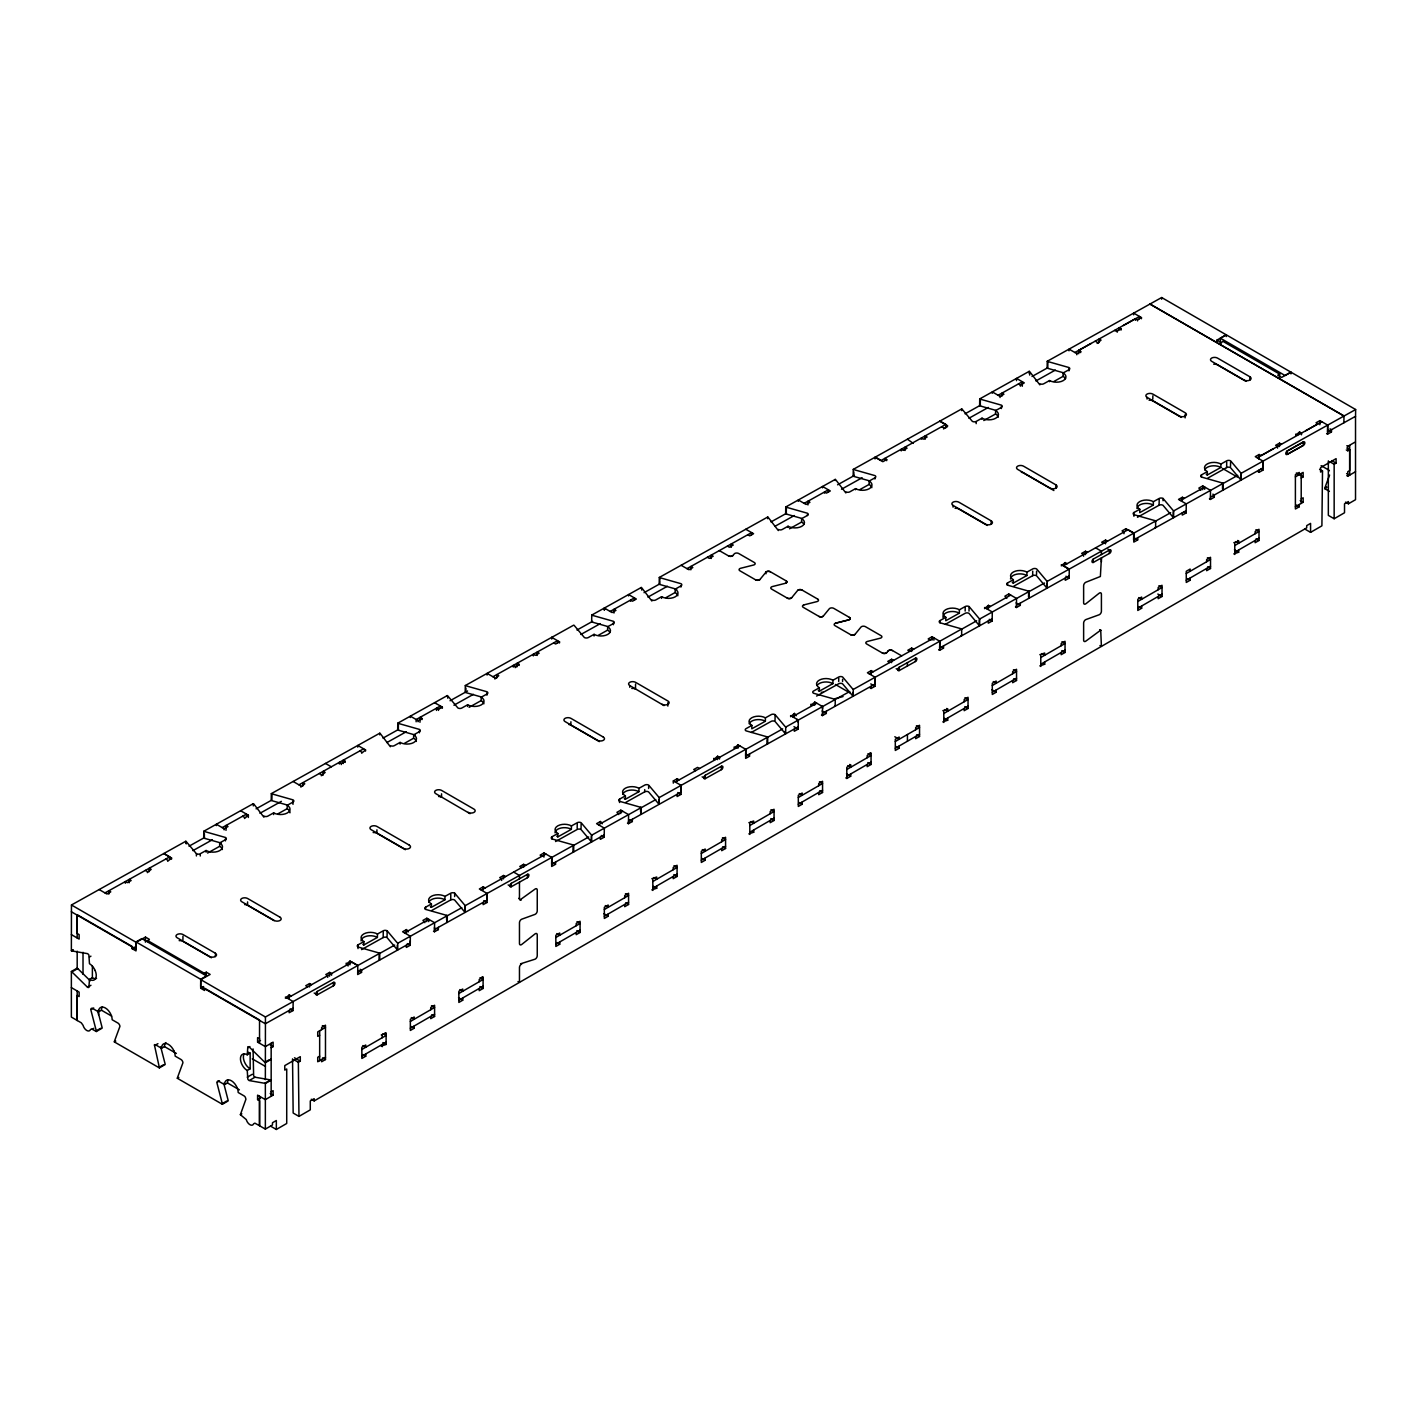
<?xml version="1.0" encoding="UTF-8"?>
<svg xmlns="http://www.w3.org/2000/svg" width="1427" height="1427" viewBox="0 0 1427 1427"><rect width="100%" height="100%" fill="white"/><g stroke="black" fill="none" stroke-linecap="round" stroke-linejoin="round"><path stroke-width="1.5" d="M259.536 1096.275L259.536 1125.742L265.351 1129.096L272.468 1124.993L272.468 1122.746L276.339 1120.516L276.339 1129.471L270.524 1126.117M519.464 878.8L519.464 875.447L513.649 872.075M913.244 443.387L907.429 439.195M1101.412 561.917L1101.412 557.903L1100.378 576.49L1085.876 582.234A2.747 1.588 -60 0 0 1083.628 585.748L1083.628 602.854A2.747 1.588 -60 0 0 1085.876 603.764L1099.147 593.24A2.747 1.588 -60 0 1 1101.412 594.149L1101.412 611.255A2.747 1.588 -60 0 1 1099.147 614.769L1085.876 619.568A2.747 1.588 -60 0 0 1083.628 623.082L1083.628 640.188A2.747 1.588 -60 0 0 1085.876 641.098L1100.716 630.163L1101.412 646.395L1099.949 645.557M1346.785 447.989L1349.692 449.683L1349.692 470.589L1347.766 471.695L1347.766 476.19L1346.785 475.619M410.28 940.75L410.262 943.015L357.678 972.304M434.522 927.247L434.504 929.494L487.017 900.241L487.106 893.463L479.347 888.985L483.236 886.827L485.18 887.951M483.164 902.381L483.129 904.647L486.999 902.488L487.142 893.445M542.064 856.236L540.12 855.13L544.008 852.971L551.785 857.431L551.66 866.457L555.531 864.298L555.567 862.033M557.582 642.953L557.6 640.687L492.957 676.737M604.299 610.328L604.335 608.08L605.494 608.74M677.147 794.304L677.111 796.569L680.982 794.393L681.125 785.367L673.33 780.908L673.294 783.155M766.995 743.61A2.747 1.552 0.9 0 1 767.637 743.877L767.744 737.099L745.75 749.353L745.643 758.379L749.514 756.221L749.55 753.955M751.547 534.875L751.583 532.628L686.94 568.642M798.282 722.33L797.158 719.386M822.523 708.809L822.558 706.561L821.096 705.723M870.113 687.921L871.094 688.474L871.13 686.226M871.094 688.474L874.965 686.316L875.09 677.29M933.9 640.152L933.936 637.905L869.275 673.919M938.645 649.749L939.608 650.302L939.751 641.258L932.063 636.745L928.192 638.904L930.119 640.027M939.608 650.302L943.497 648.143L943.532 645.878M1139.513 318.72L1139.549 316.455L1123.388 325.463M1258.079 471.748L1259.042 472.301L1259.078 470.054M1259.042 472.301L1262.931 470.143L1263.056 461.117L1355.65 409.531L1355.543 416.309L1327.574 431.882L1327.681 425.103L1319.921 420.626L1316.033 422.784L1317.977 423.908L1261.093 455.605L1259.149 454.5L1255.261 456.658L1263.056 461.117L1262.931 467.913L1210.417 497.167M1326.611 433.576L1327.574 434.129L1327.716 425.085M1327.574 434.129L1331.462 431.971L1331.498 429.705L1330.035 428.867M95.127 970.467L94.271 968.79A9.597 5.547 60 0 0 89.473 963.724L88.902 955.091A2.747 1.588 60 0 0 87.529 953.646L71.921 950.935A2.765 1.588 60 0 1 71.368 950.721L71.457 904.986L185.795 841.27A2.747 1.552 0.9 0 1 186.277 841.645L196.427 853.703L196.391 855.95M108.809 894.14L108.844 890.751L110.789 891.875L106.918 894.033L99.159 889.556M125.308 883.259L125.344 881.565L127.271 882.689L131.159 880.53L129.215 879.407L129.161 882.796M147.409 941.552L149.371 939.341L145.483 937.093L136.118 942.319L136.011 949.098L71.35 911.764M145.411 942.177L145.483 937.093M147.302 872.646L151.191 869.364L149.264 868.24L149.211 871.629M167.672 861.302L171.561 858.019L171.543 859.143M169.617 859.143L169.652 856.878L163.82 853.524L171.561 858.019M182.924 939.626L182.959 936.237M185.778 842.965L185.795 841.27M186.241 843.91L186.259 842.768M200.262 856.004L200.279 854.862M147.427 940.411L204.329 973.268L206.273 972.179L210.144 974.427L200.779 979.653L200.672 986.432L265.351 1023.748L293.034 1008.318M263.924 817.207L253.792 804.007A2.747 1.552 0.8 0 0 253.328 803.651L203.793 831.245L203.704 838.024A2.747 1.552 0.9 0 0 204.346 838.291L221.203 843.072M204.346 837.167L204.4 833.778M204.311 974.391L204.329 973.268M206.094 852.187L206.112 850.492A9.597 5.44 0.9 0 0 219.687 850.635A9.597 5.44 0.9 0 0 219.687 842.929L225.52 839.682A2.747 1.552 0.9 0 0 225.52 837.488L204.436 831.513A2.747 1.552 0.9 0 1 203.811 831.245M206.219 975.569L206.273 972.179M216.351 825.591L216.369 824.235L224.128 828.712L228.017 826.554L226.072 825.43L226.001 830.336M215.263 956.589L215.299 954.895M222.38 849.529A9.597 5.44 0.9 0 0 219.651 846.318L219.687 842.929M224.11 829.854L224.128 828.712M225.466 840.878L225.502 838.612M244.481 818.509L248.369 815.209L248.352 817.475M246.407 816.351L246.443 814.086L222.202 827.606M274.162 920.665L247.531 905.289L247.585 901.9M253.292 805.916L253.328 803.651M379.047 959.765A2.747 1.552 0.9 0 1 379.671 960.05L379.778 953.272L265.44 1016.987L265.351 1079.615M390.374 746.749L380.242 733.567A2.747 1.552 0.9 0 0 379.778 733.193L271.326 793.626L271.237 800.404A2.747 1.552 0.8 0 0 271.861 800.672L287.665 805.149M271.879 799.548L271.968 793.894A2.747 1.552 0.8 0 1 271.326 793.626M273.627 814.567L273.645 812.873A9.597 5.44 0.9 0 0 287.219 813.015A9.597 5.44 0.9 0 0 287.219 805.31L293.034 802.063A2.747 1.552 0.9 0 0 293.034 799.869L271.968 793.894M289.984 812.801A9.597 5.44 0.9 0 0 287.166 808.699L287.219 805.31M285.364 998.204L289.253 994.904L291.197 996.028M289.199 998.668L289.253 994.904M289.182 1010.477L289.146 1012.724L293.017 1010.566L293.159 1001.54L285.382 997.063M292.999 804.329L293.017 800.993M300.865 787.08L304.772 783.798L302.827 782.674L302.774 786.063M309.57 986.949L309.623 983.56L311.55 984.684M317.347 991.408A2.051 1.195 -60 0 0 315.866 993.923A2.051 1.195 -60 0 0 317.293 994.797L333.454 985.789A2.051 1.195 -60 0 0 334.935 983.292A2.051 1.195 -60 0 0 333.508 982.4L317.329 991.426L317.276 994.815L314.172 993.031M321.236 775.735L325.142 772.435L323.198 771.329L323.144 774.718M327.693 977.37L327.728 975.676L325.784 974.552L329.655 972.393L331.599 973.517L331.581 975.212M329.601 976.157L329.655 972.393M333.436 985.807L333.49 982.418M339.341 764.016L339.358 762.321L341.303 763.445L345.173 761.269L345.156 762.41M341.285 764.569L341.303 763.445M343.193 763.552L343.229 760.163L345.173 761.269M346.137 964.331L350.025 961.049L357.785 965.526L357.678 974.552L361.548 972.393L361.584 970.128L360.139 969.29M348.063 966.025L348.081 964.331L346.137 963.207M349.972 964.813L350.025 961.049M357.749 747.142L357.785 745.447L365.544 749.924L365.526 751.066M358.016 948.598L358.07 944.835L363.885 941.588A9.597 5.44 0.9 0 1 363.885 933.882A9.597 5.44 0.9 0 1 377.459 934.025L383.274 930.779A2.747 1.552 0.9 0 1 387.163 930.814L397.312 942.872A2.747 1.552 0.9 0 0 397.776 943.229L397.687 950.007A2.747 1.552 0.9 0 1 397.205 949.651L387.056 937.593A2.747 1.552 0.9 0 0 383.185 937.557L361.566 949.597M361.637 753.224L365.544 749.924M377.459 934.025L377.406 937.414L363.831 944.977L363.885 941.588M405.393 849.707L376.871 833.225L376.924 829.836M379.743 734.887L379.778 733.193M379.065 958.641L379.136 953.004L358.07 947.029A2.747 1.552 0.9 0 1 358.07 944.835M383.185 937.557L383.257 931.902M387.074 936.469L387.163 930.814M481.648 697.072L465.844 692.594A2.747 1.552 0.8 0 1 465.202 692.309L465.309 685.531A2.747 1.552 0.8 0 0 465.951 685.816L487.017 691.774A2.747 1.552 0.9 0 1 487.017 693.986L481.202 697.214A9.597 5.44 0.9 0 1 481.202 704.92A9.597 5.44 0.9 0 1 467.628 704.795L461.813 708.024A2.747 1.552 0.9 0 1 457.924 707.988L447.775 695.93A2.747 1.552 0.8 0 0 447.311 695.573L397.776 723.168L397.687 729.946A2.747 1.552 0.9 0 0 398.311 730.214L415.168 734.994M398.329 729.09L398.401 724.559M397.205 949.651L397.277 945.138M400.077 744.109L400.095 742.415A9.597 5.44 0.9 0 0 413.669 742.557A9.597 5.44 0.9 0 0 413.669 734.851L419.484 731.605A2.747 1.552 0.9 0 0 419.484 729.411L398.418 723.435A2.747 1.552 0.9 0 1 397.776 723.168M406.427 933.365L406.481 929.583L408.39 931.849M406.374 945.173L406.338 947.439L410.227 945.263L410.352 936.237L402.592 931.76L406.481 929.583M410.334 717.513L410.352 716.158L418.111 720.635L422 718.477L421.982 719.6M416.363 741.434A9.597 5.44 0.9 0 0 413.616 738.241L413.669 734.851M416.131 721.777L416.167 719.511L440.426 706.008L440.39 708.274M418.093 721.759L418.111 720.635M419.431 732.8L419.467 730.535M419.984 722.258L420.055 717.353L422 718.477M424.889 922.663L422.963 920.397L426.834 918.239L434.593 922.716L434.468 931.76L433.487 931.207M446.562 922.145A2.747 1.552 0.8 0 1 447.204 922.413L447.311 915.652A2.747 1.552 0.9 0 0 446.669 915.367L425.603 909.391L425.603 907.197L431.418 903.951A9.597 5.44 0.9 0 1 431.418 896.263A9.597 5.44 0.9 0 1 444.992 896.388L450.807 893.159A2.747 1.552 0.9 0 1 454.696 893.195L464.845 905.253A2.747 1.552 0.9 0 0 465.309 905.61L465.202 912.388A2.747 1.552 0.9 0 1 464.738 912.031L454.589 899.973A2.747 1.552 0.9 0 0 450.718 899.92L431.792 910.462M426.798 921.628L426.834 918.239M428.742 921.628L428.778 919.363L404.537 932.866M444.992 896.388L444.939 899.777L431.364 907.34L431.418 903.951M436.501 710.432L436.537 708.167L438.481 709.29L442.352 707.132L442.334 708.256M438.464 710.414L438.481 709.29M434.468 931.76L438.339 929.601L438.374 927.336M441.567 793.822L441.514 797.211A4.12 2.337 0.9 0 0 438.606 796.498M447.293 696.697L447.311 695.573M447.739 698.195L447.757 697.054M446.597 919.88L446.669 915.367M450.718 899.92L450.789 894.283M454.642 896.584L454.696 893.195M465.88 690.329L465.915 688.064M464.738 912.031L464.827 906.377M467.592 706.472L467.628 704.777M483.896 703.814A9.597 5.44 0.9 0 0 481.149 700.603L481.202 697.214M483.182 889.842L483.236 886.827M486.964 695.163L486.999 692.916M487.089 675.078L487.106 673.383L551.785 637.316M494.848 679.002L498.754 675.702L496.81 674.579L496.757 677.968M501.626 880.459L501.662 878.764L499.718 877.641L503.588 875.482L505.533 876.588M503.553 878.871L503.588 875.482M513.274 667.087L513.292 665.392L515.236 666.516L519.107 664.358L519.089 665.481M527.437 877.712A2.051 1.195 -60 0 0 528.918 875.197A2.051 1.195 -60 0 0 527.491 874.323L511.33 883.331L511.258 886.738L508.155 884.936M515.218 667.658L515.236 666.516M523.602 867.331L523.638 864.316L525.582 865.422M527.473 874.341L527.419 877.73L511.276 886.72A2.051 1.195 -60 0 1 509.849 885.846A2.051 1.195 -60 0 1 511.33 883.331M533.306 655.921L533.341 654.226L535.268 655.35L539.156 653.191L537.212 652.068L537.158 655.457M543.937 857.11L544.008 852.971M551.732 639.064L551.767 637.37L573.761 625.115A2.747 1.552 0.9 0 1 574.225 625.472L584.374 637.53A2.747 1.552 0.9 0 0 588.263 637.566L594.078 634.337A9.597 5.44 0.9 0 0 607.652 634.462A9.597 5.44 0.9 0 0 607.652 626.756L613.467 623.528A2.747 1.552 0.9 0 0 613.467 621.316L592.401 615.358A2.747 1.552 0.9 0 1 591.759 615.073L591.652 621.851A2.747 1.552 0.9 0 0 592.294 622.136L608.098 626.614M551.767 857.449L551.66 864.227L604.227 834.92M573.012 851.687A2.747 1.552 0.9 0 1 573.654 851.973L573.761 845.194A2.747 1.552 0.9 0 0 573.119 844.909L552.053 838.951L552.053 836.739L557.868 833.493A9.597 5.44 0.9 0 1 557.868 825.805A9.597 5.44 0.9 0 1 571.442 825.93L577.257 822.701A2.747 1.552 0.9 0 1 581.146 822.737L591.295 834.795A2.747 1.552 0.9 0 0 591.759 835.152L591.652 841.93A2.747 1.552 0.8 0 1 591.188 841.573L581.039 829.515A2.747 1.552 0.9 0 0 577.168 829.479L555.549 841.52M559.509 642.971L559.527 641.847L551.767 637.37M571.442 825.93L571.389 829.319L557.814 836.882L557.868 833.493M599.376 741.612L570.854 725.148L570.907 721.759M573.03 850.563L573.083 847.174M577.168 828.338L577.239 823.825M581.057 828.373L581.128 823.861M594.042 636.032L594.078 634.337M591.188 841.573L591.277 835.919M600.446 822.63L600.446 821.506L602.372 823.754M600.357 837.096L600.321 839.344L604.192 837.185L604.335 828.142L596.575 823.664L600.446 821.506M604.317 609.436L604.335 608.08L612.094 612.558L615.965 610.399L614.038 609.275L613.967 613.039M610.007 632.482A9.597 5.44 0.9 0 0 607.599 630.145L607.652 626.756M613.414 624.705L613.449 622.457M618.854 814.567L616.946 812.32L620.816 810.161L628.576 814.639L628.451 823.682L627.47 823.111M619.532 802.509L619.586 799.12L625.401 795.874A9.597 5.44 0.9 0 1 625.401 788.168A9.597 5.44 0.9 0 1 638.975 788.31L644.79 785.064A2.747 1.552 0.9 0 1 648.661 785.1L658.81 797.158A2.747 1.552 0.9 0 0 659.292 797.532L659.185 804.311A2.747 1.552 0.9 0 1 658.721 803.936L648.572 791.878A2.747 1.552 0.9 0 0 644.683 791.842L625.775 802.384M620.763 813.551L620.816 810.161M638.975 788.31L638.921 791.7L625.347 799.263L625.401 795.874M628.558 595.915L628.576 594.56L636.335 599.037L632.464 601.213L630.52 600.089L630.502 601.213M629.753 687.279L629.789 685.584A4.12 2.337 0.9 0 1 629.789 682.284A4.12 2.337 0.9 0 1 635.604 682.356L667.925 701.014A4.12 2.337 0.9 0 1 667.925 704.314A4.12 2.337 0.9 0 1 662.11 704.26M634.373 600.178L634.391 597.931L610.15 611.434M628.451 823.682L632.322 821.524L632.357 819.259M635.568 684.05L635.497 689.134A4.12 2.337 0.9 0 0 634.159 688.617M641.276 588.62L641.276 587.478L591.759 615.073M641.722 590.1L641.74 588.976M640.58 811.802L640.652 807.29L619.586 801.314A2.747 1.552 0.9 0 1 619.586 799.12M640.652 807.29A2.747 1.552 0.9 0 1 641.294 807.557L641.187 814.335A2.747 1.552 0.8 0 0 640.545 814.068M644.683 791.842L644.719 789.595M648.625 788.489L648.661 786.241M651.889 601.035L641.758 587.853A2.747 1.552 0.9 0 0 641.294 587.478M778.339 530.576L768.208 517.395A2.747 1.552 0.9 0 0 767.726 517.02L659.292 577.453L659.185 584.232A2.747 1.552 0.9 0 0 659.827 584.499L676.683 589.28M659.845 583.375L659.88 581.11M659.898 579.986L659.934 577.721A2.747 1.552 0.8 0 1 659.292 577.453M658.757 801.689L658.775 799.423M661.575 598.395L661.611 596.7A9.597 5.44 0.9 0 0 675.185 596.843A9.597 5.44 0.9 0 0 675.185 589.137L681 585.891A2.747 1.552 0.9 0 0 681 583.697L659.934 577.721M667.854 706.097L667.907 702.708M677.861 595.737A9.597 5.44 0.9 0 0 675.132 592.526L675.185 589.137M677.183 780.997L677.219 778.75L679.145 779.856M680.947 587.086L680.964 585.962M681.089 785.385L680.982 792.163L628.469 821.417M690.829 569.837L690.882 566.448L692.826 567.571L688.938 569.73L681.125 565.288M721.42 769.635A2.051 1.195 -60 0 0 722.9 767.12A2.051 1.195 -60 0 0 721.473 766.245L705.313 775.253L705.241 778.643L702.138 776.859M711.199 558.492L711.235 555.103L713.179 556.227L709.308 558.385L707.364 557.261M713.714 759.521L717.62 756.221L719.565 757.345L719.529 759.039M717.567 759.61L717.62 756.221M721.456 766.263L721.402 769.652L705.259 778.643A2.051 1.195 -60 0 1 703.832 777.751A2.051 1.195 -60 0 1 705.313 775.253M731.248 547.326L731.302 543.937L733.246 545.06L729.358 547.219L727.413 546.095M734.084 748.176L737.991 744.876L745.768 749.318L745.643 756.132L798.21 726.842M737.937 748.265L737.991 744.876M765.425 717.852A9.597 5.44 0.9 0 0 751.851 717.71A9.597 5.44 0.9 0 0 751.851 725.415L751.797 728.805L765.371 721.241L765.425 717.852L771.24 714.606A2.747 1.552 0.9 0 1 775.111 714.659L785.26 726.7A2.747 1.552 0.9 0 0 785.742 727.074L785.635 733.853A2.747 1.552 0.9 0 1 785.171 733.478L775.022 721.42A2.747 1.552 0.9 0 0 771.133 721.384L751.333 732.426M765.996 573.779L766.014 572.084A2.747 1.552 0.9 0 1 770.366 571.763L786.063 580.825A2.747 1.552 0.9 0 1 785.421 583.286L772.221 586.604A2.747 1.552 0.9 0 0 771.579 589.066L787.276 598.109A2.747 1.552 0.9 0 0 791.628 597.788L797.693 590.386A2.747 1.552 0.9 0 1 802.063 590.064L817.742 599.108M767.708 518.715L767.726 517.02M767.012 742.468L767.048 740.221M767.066 739.097L767.102 736.831L746.036 730.856A2.747 1.552 0.9 0 1 746.036 728.662L751.851 725.415M775.039 720.296L775.111 714.642M845.872 492.957L835.74 479.775A2.747 1.552 0.9 0 0 835.259 479.401L785.742 506.995L785.635 513.774A2.747 1.552 0.9 0 0 786.277 514.041L802.081 518.518M786.295 512.917L786.384 507.263A2.747 1.552 0.9 0 1 785.742 506.995M788.043 527.384L788.061 526.242A9.597 5.44 0.9 0 0 801.635 526.385A9.597 5.44 0.9 0 0 801.635 518.679L807.45 515.432A2.747 1.552 0.9 0 0 807.45 513.238L786.384 507.263M785.171 733.478L785.207 731.23M790.54 716.711L794.429 713.429L796.355 715.676M794.375 717.192L794.429 713.429M794.34 729.001L794.304 731.266L798.175 729.108L798.317 720.064L790.558 715.587M798.299 501.341L798.317 499.985L806.077 504.462L809.947 502.304L808.003 501.18L807.95 504.962M803.99 524.387A9.597 5.44 0.9 0 0 801.582 522.068L801.635 518.679M807.414 515.504L807.432 514.362M810.911 705.366L814.799 702.084L822.558 706.561L822.416 715.587L821.453 715.034M814.746 705.099L814.799 702.084M832.958 680.233L832.904 683.622L819.33 691.185L819.366 687.796A9.597 5.44 0.9 0 1 819.366 680.09A9.597 5.44 0.9 0 1 832.958 680.233L838.773 676.987A2.747 1.552 0.9 0 1 842.643 677.022L852.793 689.08A2.747 1.552 0.9 0 0 853.275 689.437L853.168 696.215A2.747 1.552 0.9 0 1 852.704 695.859L842.554 683.801A2.747 1.552 0.9 0 0 838.666 683.765L816.601 696.055M822.541 487.838L822.558 486.482L830.318 490.959L826.429 493.118L824.503 491.994L824.485 493.136M828.338 492.101L828.373 489.836L804.132 503.356M822.416 715.587L826.304 713.429L826.34 711.181M835.241 480.524L835.259 479.401M819.366 687.796L813.551 691.025A2.747 1.552 0.9 0 0 813.551 693.237L834.634 699.194A2.747 1.552 0.9 0 1 835.259 699.48L835.17 706.258A2.747 1.552 0.9 0 0 834.527 705.973M838.701 681.5L838.755 678.11M842.572 681.535L842.608 679.288M996.064 410.441L980.26 405.964A2.747 1.552 0.9 0 1 979.618 405.696L979.725 398.918A2.747 1.552 0.9 0 0 980.349 399.185L1001.433 405.161A2.747 1.552 0.9 0 1 1001.433 407.355L995.618 410.601A9.597 5.44 0.9 0 1 995.618 418.307A9.597 5.44 0.9 0 1 982.026 418.165L976.211 421.411A2.747 1.552 0.9 0 1 972.34 421.357L962.19 409.317A2.747 1.552 0.8 0 0 961.709 408.943L853.275 469.376L853.168 476.154A2.747 1.552 0.8 0 0 853.81 476.422L869.614 480.899M853.828 475.298L853.863 471.909M852.686 695.859L852.74 692.47M855.558 489.746L855.576 488.623A9.597 5.44 0.9 0 0 869.168 488.765A9.597 5.44 0.9 0 0 869.15 481.06L874.983 477.813A2.747 1.552 0.9 0 0 874.983 475.619L853.899 469.644A2.747 1.552 0.8 0 1 853.275 469.376M871.843 487.642A9.597 5.44 0.9 0 0 869.114 484.449L869.168 481.06M871.237 673.99L871.273 670.601L873.217 671.725M874.929 479.008L874.947 477.867M875.036 458.923L875.072 457.229L882.831 461.706L886.702 459.548L886.684 460.671M884.74 460.118L884.776 458.424L886.702 459.548M891.59 662.645L891.643 659.256L893.587 660.38M901.222 450.932L901.258 449.237L903.202 450.361L907.073 448.185L905.128 447.079L905.075 450.468L903.63 449.63M899.349 667.122L899.295 670.512A2.051 1.195 -60 0 1 897.815 669.673A2.051 1.195 -60 0 1 899.295 667.176L915.528 658.115A2.051 1.195 -60 0 1 916.883 659.042A2.051 1.195 -60 0 1 915.403 661.539L899.242 670.547L896.192 668.728M907.376 666.017L907.447 662.61M911.657 651.479L911.692 648.09L913.637 649.214M915.474 661.504L915.528 658.115M921.271 439.195L921.289 438.071L923.233 439.195L927.122 437.019L925.178 435.913L925.124 439.302M932.009 640.134L932.063 636.745M961.156 635.586A2.747 1.552 0.9 0 1 961.62 635.8L961.709 629.022A2.747 1.552 0.9 0 0 961.084 628.754L940.001 622.778L940.001 620.584L945.816 617.338A9.597 5.44 0.9 0 1 945.816 609.632A9.597 5.44 0.9 0 1 959.408 609.775L965.223 606.529A2.747 1.552 0.9 0 1 969.094 606.564L979.243 618.622A2.747 1.552 0.9 0 0 979.725 618.997L979.618 625.775A2.747 1.552 0.9 0 1 979.154 625.401L969.004 613.342A2.747 1.552 0.9 0 0 965.116 613.307L945.298 624.348M939.822 641.222L939.715 648.001L992.193 618.765M943.586 428.974L947.474 425.674L947.457 426.816M945.709 428.046L945.78 424.425L939.947 421.072M945.816 617.338L945.78 620.727L959.354 613.164L959.408 609.775M953.058 507.138L953.093 505.443A4.12 2.337 0.9 0 1 953.093 502.143A4.12 2.337 0.9 0 1 958.908 502.215L991.23 520.873A4.12 2.337 0.9 0 1 991.23 524.173A4.12 2.337 0.9 0 1 985.415 524.119L953.093 505.443M961.691 410.637L961.709 408.943M965.151 611.041L965.205 607.652M969.022 611.077L969.094 606.564M976.175 423.658L976.193 422.535M980.278 404.84L980.349 399.185M982.008 419.288L982.026 418.165M979.154 624.277L979.225 619.746M984.523 608.633L988.412 605.351L990.356 606.457M988.358 609.115L988.412 605.351M988.322 620.923L988.287 623.171L992.157 621.013L992.3 611.987L984.541 607.51M992.264 393.263L992.3 391.908L1000.059 396.385L1003.93 394.227L1001.986 393.103L1001.95 396.117M991.194 524.262L991.23 520.873M998.294 417.201A9.597 5.44 0.9 0 0 995.564 413.991L995.618 410.601M1000.042 397.509L1000.059 396.385M1001.379 408.55L1001.415 406.285M1006.82 598.412L1004.893 596.165L1008.782 593.989L1016.541 598.466L1016.399 607.51L1015.435 606.957M1007.498 585.213L1007.533 582.947L1013.348 579.701A9.597 5.44 0.9 0 1 1013.348 572.013A9.597 5.44 0.9 0 1 1026.923 572.138L1032.756 568.909A2.747 1.552 0.9 0 1 1036.626 568.945L1046.776 581.003A2.747 1.552 0.9 0 0 1047.257 581.36L1047.15 588.138A2.747 1.552 0.8 0 1 1046.669 587.781L1036.519 575.723A2.747 1.552 0.9 0 0 1032.649 575.687L1013.741 586.212M1008.764 595.13L1008.782 593.989M1026.923 572.138L1026.887 575.527L1013.295 583.09L1013.348 579.701M1016.506 380.652L1016.541 378.405L1024.301 382.882L1020.412 385.04L1018.468 383.917M1020.394 386.164L1020.412 385.04M1022.285 386.271L1022.356 381.758L998.115 395.261M1016.399 607.51L1020.287 605.351L1020.323 603.086M1029.206 373.571L1029.242 371.323L979.725 398.918M1029.67 375.069L1029.688 373.945M1028.528 596.771L1028.564 594.506M1028.582 593.382L1028.599 591.117L1007.533 585.159A2.747 1.552 0.9 0 1 1007.533 582.947M1028.617 591.117A2.747 1.552 0.8 0 1 1029.242 591.402L1029.135 598.181A2.747 1.552 0.9 0 0 1028.51 597.895M1032.649 575.687L1032.72 571.157M1036.537 574.582L1036.591 571.192M1039.855 384.862L1029.723 371.68A2.747 1.552 0.9 0 0 1029.242 371.323M1355.65 409.531L1161.667 297.529L1047.24 361.281L1047.15 368.059A2.747 1.552 0.8 0 0 1047.775 368.344L1063.579 372.822M1047.793 367.203L1047.882 361.566A2.747 1.552 0.9 0 1 1047.24 361.281M1046.669 587.781L1046.74 583.251M1049.541 381.669L1049.558 380.545A9.597 5.44 0.9 0 0 1063.133 380.67A9.597 5.44 0.9 0 0 1063.133 372.964L1068.966 369.736A2.747 1.552 0.9 0 0 1068.948 367.524L1047.882 361.566M1055.837 488.23L1055.891 484.859L1023.551 466.183A4.12 2.337 0.9 0 0 1017.736 466.13A4.12 2.337 0.9 0 0 1017.736 469.429L1050.076 488.088A4.12 2.337 0.9 0 0 1055.891 488.159A4.12 2.337 0.9 0 0 1055.891 484.859M1065.505 378.69A9.597 5.44 0.9 0 0 1063.079 376.353L1063.133 372.964M1061.278 565.859L1065.166 562.577L1067.111 563.701M1065.148 563.701L1065.166 562.577M1065.291 578.024L1065.273 580.29L1069.144 578.131L1069.287 569.088L1063.454 565.734L1128.115 529.702L1133.93 533.056L1133.787 542.099L1137.676 539.941L1137.711 537.676M1068.948 370.859L1068.948 368.665M1069.019 350.828L1069.055 349.133L1076.814 353.611L1080.685 351.452L1080.667 352.594M1076.796 354.752L1076.814 353.611M1078.687 353.718L1078.741 350.346L1135.642 318.631L1137.587 319.755L1141.457 317.597L1141.439 318.72M1083.575 556.209L1083.592 554.514L1081.648 553.391L1085.537 551.232L1087.481 552.356M1085.483 554.621L1085.537 551.232M1097.149 343.408L1101.055 340.108L1099.111 338.984L1099.058 342.373M1105.515 543.83L1105.568 540.066L1107.513 541.172M1109.35 553.48L1109.403 550.091M1115.254 331.118L1115.272 329.976L1117.216 331.1L1121.087 328.941L1121.069 330.065M1117.198 332.241L1117.216 331.1M1119.125 329.512L1119.16 327.818L1121.087 328.941M1123.977 533.698L1123.994 532.003L1122.068 530.88L1125.939 528.721L1133.698 533.199L1133.591 539.977L1186.176 510.67M1125.921 529.845L1125.939 528.721M1133.68 314.814L1133.698 313.119L1141.457 317.597M1135.607 320.326L1135.642 318.631M1133.93 516.253L1133.983 512.489L1139.798 509.261A9.597 5.44 0.9 0 1 1139.798 501.555A9.597 5.44 0.9 0 1 1153.373 501.68L1159.206 498.451A2.747 1.552 0.9 0 1 1163.076 498.487L1173.226 510.545A2.747 1.552 0.9 0 0 1173.69 510.902L1173.6 517.68A2.747 1.552 0.9 0 1 1173.119 517.323L1162.969 505.265A2.747 1.552 0.9 0 0 1159.099 505.229L1137.48 517.27M1137.569 320.879L1137.587 319.755M1139.798 509.261L1139.745 512.632L1153.337 505.069L1153.373 501.68M1147.04 399.061L1147.076 397.366A4.12 2.337 0.9 0 1 1147.076 394.066A4.12 2.337 0.9 0 1 1152.891 394.12L1185.213 412.795A4.12 2.337 0.9 0 1 1185.213 416.095A4.12 2.337 0.9 0 1 1179.398 416.024L1147.076 397.366M1152.802 399.203L1152.855 395.814M1155.049 521.8L1155.049 520.659L1133.983 514.701A2.747 1.552 0.9 0 1 1133.983 512.489M1155.067 520.659A2.747 1.552 0.8 0 1 1155.692 520.944L1155.585 527.722A2.747 1.552 0.9 0 0 1155.121 527.508M1161.649 299.224L1161.667 297.529M1159.099 505.229L1159.188 499.575M1163.041 500.752L1163.076 498.487M1173.119 517.323L1173.208 511.669M1182.341 500.271L1182.394 497.256L1184.339 498.38M1182.287 512.828L1182.269 515.093L1186.14 512.935L1186.283 503.892L1178.506 499.414L1182.394 497.256M1185.141 417.879L1185.195 414.49M1200.803 490.317L1198.876 488.07L1202.765 485.911L1210.524 490.389L1210.381 499.432L1209.418 498.861M1222.493 489.818A2.747 1.552 0.9 0 1 1223.117 490.085L1223.224 483.307A2.747 1.552 0.9 0 0 1222.582 483.04L1201.516 477.064L1201.516 474.87L1207.331 471.623A9.597 5.44 0.9 0 1 1207.331 463.918A9.597 5.44 0.9 0 1 1220.906 464.06L1226.721 460.814A2.747 1.552 0.9 0 1 1230.609 460.85L1240.759 472.908A2.747 1.552 0.8 0 0 1241.222 473.282L1241.133 480.061A2.747 1.552 0.9 0 1 1240.652 479.686L1230.502 467.628A2.747 1.552 0.9 0 0 1226.631 467.592L1207.724 478.134M1202.693 489.675L1202.765 485.911M1204.673 489.283L1204.709 487.035L1180.45 500.538M1220.906 464.06L1220.852 467.45L1207.278 475.013L1207.331 471.623M1210.381 499.432L1214.27 497.256L1214.306 495.008L1212.843 494.17M1216.928 341.784L1216.946 340.09L1226.328 334.863L1226.292 336.558M1220.816 343.461L1222.761 341.249L1279.662 374.106L1279.627 377.12M1222.511 488.676L1222.547 485.287M1226.631 467.592L1226.703 461.956M1230.52 466.504L1230.591 461.991M1240.652 479.686L1240.741 474.049M1249.82 380.153L1249.874 376.764L1217.534 358.106A4.12 2.337 0.9 0 0 1211.719 358.034A4.12 2.337 0.9 0 0 1211.719 361.352L1244.041 380.01A4.12 2.337 0.9 0 0 1249.874 380.064A4.12 2.337 0.9 0 0 1249.874 376.764M1259.078 459.387L1259.149 454.5M1277.54 448.114L1277.575 446.419L1275.631 445.313L1279.52 443.137L1281.446 444.261M1279.466 446.526L1279.52 443.137M1290.953 373.892L1290.989 372.197L1281.607 377.424L1277.736 375.176L1279.662 374.106M1295.662 435.271L1299.551 431.971L1301.495 433.094L1301.478 434.789M1299.533 433.112L1299.551 431.971M1319.85 424.764L1319.921 420.626M1343.842 422.82L1344.02 416.006L1149.984 304.058L1344.02 416.006M271.166 1091.78L273.11 1090.674L273.11 1095.151L265.351 1099.628L257.591 1095.133L257.591 1099.611L259.536 1100.734L259.536 1125.742L254.862 1123.138L253.614 1123.816A5.494 3.175 60 0 1 249.957 1124.69A5.494 3.175 60 0 1 246.282 1119.589L240.378 1114.683L245.926 1099.218L245.355 1097.292A2.747 1.588 60 0 0 243.981 1095.847L238.166 1092.493A9.632 5.565 60 0 0 237.025 1087.481L236.168 1085.804A9.597 5.547 60 0 0 225.734 1080.952A9.543 5.512 60 0 0 224.574 1084.645L218.759 1081.291A2.765 1.588 60 0 0 217.707 1081.042L216.815 1082.415L222.291 1103.588A2.729 1.57 60 0 1 222.362 1104.284L228.177 1100.913A2.729 1.57 60 0 0 228.106 1100.235L223.736 1083.289M97.714 1010.53L102.084 1027.476A2.729 1.57 60 0 1 102.155 1028.153L96.34 1031.525A2.729 1.57 60 0 0 96.269 1030.829L90.793 1009.656A2.765 1.588 60 0 1 92.755 1008.532L98.552 1011.886A9.632 5.565 60 0 1 99.694 1008.193L100.55 1007.498A9.632 5.565 60 0 1 111.038 1014.74A9.543 5.512 60 0 1 112.144 1019.734L117.959 1023.088A2.765 1.588 60 0 1 119.012 1024.069L119.583 1025.05A2.765 1.588 60 0 1 119.904 1026.459L114.428 1041.318A2.729 1.57 60 0 0 114.356 1041.924L159.36 1067.895L165.175 1064.542A2.729 1.57 60 0 0 165.086 1063.846L160.716 1046.901M174.005 1051.093A9.543 5.512 60 0 1 175.146 1056.105L180.961 1059.476A2.747 1.588 60 0 1 182.335 1060.921L182.585 1061.42A2.676 1.552 60 0 1 182.906 1062.83L177.447 1077.706A2.729 1.57 60 0 0 177.358 1078.295L222.362 1104.284M1329.589 475.03L1324.809 488.034A2.747 1.588 60 0 0 1324.72 488.64L1328.822 490.995A2.747 1.588 60 0 1 1329.393 491.423M843.054 696.554L835.526 698.552L834.099 700.086L849.725 691.542M719.333 550.608L728.519 555.888A2.747 1.552 0.9 0 0 732.925 555.495L734.334 553.801A2.747 1.552 0.9 0 1 738.669 553.48L754.366 562.523A2.747 1.552 0.9 0 1 753.741 564.985L740.542 568.303A2.747 1.552 0.9 0 0 739.899 570.782L755.596 579.826A2.747 1.552 0.9 0 0 759.931 579.505L766.014 572.084M803.918 604.887A2.747 1.552 0.9 0 0 803.276 607.349L818.955 616.41A2.747 1.552 0.9 0 0 823.308 616.089L829.39 608.669A2.747 1.552 0.9 0 1 833.743 608.348L849.422 617.409A2.747 1.552 0.9 0 1 848.78 619.871L835.598 623.189A2.747 1.552 0.9 0 0 834.956 625.65L850.653 634.694A2.747 1.552 0.9 0 0 854.987 634.391L861.07 626.97A2.747 1.552 0.9 0 1 865.404 626.649L881.101 635.693A2.747 1.552 0.9 0 1 880.459 638.154L867.277 641.472A2.747 1.552 0.9 0 0 866.635 643.952L882.332 652.995A2.747 1.552 0.9 0 0 886.666 652.674L888.076 650.98A2.747 1.552 0.9 0 1 892.499 650.569L901.686 655.867M821.221 692.273L823.236 692.291M520.587 899.509L534.982 889.146A2.747 1.588 -60 0 1 537.248 890.056L537.248 910.89A2.747 1.588 -60 0 1 534.982 914.404L521.729 919.202A2.747 1.588 -60 0 0 519.464 922.716L519.464 943.568A2.747 1.588 -60 0 0 521.729 944.46L534.982 933.936A2.747 1.588 -60 0 1 537.248 934.846L537.248 955.698A2.747 1.588 -60 0 1 534.982 959.212L520.587 963.796M71.368 950.721L72.831 949.883M71.921 950.935L73.383 950.097M89.473 957L90.936 956.161M96.34 1031.525L91.685 1028.921L90.418 1029.598A5.494 3.175 60 0 1 86.762 1030.472A5.494 3.175 60 0 1 83.105 1025.371L81.285 1022.82L71.368 1017.094L71.368 971.502L77.183 968.148A2.729 1.57 60 0 1 77.736 968.558L90.24 980.813M73.383 971.073L77.736 968.558M136.029 941.945L141.844 938.591L206.505 975.925L200.69 979.279L136.029 941.945L136.029 950.917L132.14 948.67L132.14 946.422L77.183 914.689L77.183 933.49L79.127 934.614L79.127 939.091L71.368 934.614M132.14 948.67L135.066 946.993M71.368 971.502A2.729 1.57 60 0 1 71.921 971.93L87.529 987.252A2.747 1.588 60 0 0 88.902 987.377L89.473 979.404L92.38 977.727A9.614 5.547 60 0 0 96.554 978.476M87.529 987.252L90.936 985.29M1220.388 343.568L1220.388 338.181L1226.203 334.828M91.524 1009.228L93.7 1007.979M98.552 1011.886L101.46 1010.209A9.65 5.565 60 0 1 102.28 1006.963M92.256 1029.152L93.7 1028.314M96.269 1030.829L100.621 1028.314M200.69 979.279L200.69 988.233L203.597 986.556M114.356 1041.924L115.801 1041.086M1290.864 372.162L1285.031 375.515L1220.388 338.181M154.544 1045.616L157.933 1043.654M159.36 1067.895A2.729 1.57 60 0 0 159.271 1067.218L154.384 1044.778A2.747 1.588 60 0 1 155.757 1044.921L161.572 1048.274L164.48 1046.597A9.65 5.565 60 0 1 165.924 1042.584M159.271 1067.218L163.641 1064.685M177.358 1078.295L178.821 1077.456M247.977 1047.668L249.903 1046.544M271.166 1047.739L273.11 1046.615L273.11 1042.138L265.351 1046.615L257.591 1042.12L260.499 1040.444M247.246 1070.482A9.597 5.547 60 0 1 242.447 1065.416L241.591 1063.739A9.597 5.547 60 0 1 241.591 1055.052L242.447 1054.339A9.597 5.547 60 0 1 247.246 1054.821L250.153 1053.126L250.153 1068.805L247.246 1070.5L247.816 1079.115A2.747 1.588 60 0 0 249.19 1080.578L264.923 1083.307A2.8 1.623 60 0 1 265.351 1083.503L271.166 1080.15A2.8 1.623 60 0 0 270.755 1079.954L255.005 1077.207A2.747 1.588 60 0 1 253.631 1075.762L253.061 1048.899M217.546 1081.987L219.49 1080.881M224.574 1084.645L227.499 1082.968A9.525 5.494 60 0 1 228.302 1079.722M266.243 1061.456L269.168 1059.779M247.246 1077.207L252.329 1074.263M319.666 1035.253L317.722 1036.377L317.722 1031.899L325.481 1027.422L322.377 1025.621M249.903 1080.15L255.005 1077.207M1346.785 445.759L1347.766 446.312L1355.525 441.835L1355.525 416.309M1295.377 476.886L1303.154 472.408L1303.154 476.886L1301.21 478.009M1346.303 449.951L1347.766 450.789L1349.692 449.683M222.291 1103.588L226.643 1101.073M293.998 1059.744L298.35 1062.259L300.294 1061.135L300.294 1056.658L284.776 1065.612L284.776 1070.089L286.72 1068.984L286.72 1123.477L276.339 1129.471M1304.76 528.989L1310.575 532.36L1321.901 525.832L1322.508 470.964L1320.581 472.087L1320.581 467.61L1336.1 458.638L1336.1 463.115L1334.156 464.239L1329.786 461.724M264.798 1083.271L269.168 1080.756M319.666 1056.158L317.722 1057.282L317.722 1061.759L325.481 1057.282M321.61 1029.652L321.61 1027.422L325.481 1025.175L325.481 1059.53L321.61 1061.759L321.61 1059.53M257.591 1099.611L260.499 1097.934M1301.21 498.915L1303.154 497.791L1303.154 502.268L1295.377 506.763M1325.772 487.481L1326.753 486.91M240.378 1114.683L241.823 1113.827M1324.72 488.64L1326.664 487.517M1347.766 476.19L1355.525 471.695M381.259 1034.932L386.111 1033.255L386.111 1044.439L381.259 1046.134M479.204 988.447L479.204 990.695L483.093 988.447L483.093 977.245L479.204 979.493L479.204 981.722M651.854 878.693L656.705 877.016L656.705 879.264L653.798 877.569M748.854 822.701L753.688 821.024L753.688 823.254L750.78 821.577M847.781 765.585L850.688 767.262L850.688 765.015L846.8 767.262L846.8 778.464L845.836 777.893M867.17 764.462L867.17 766.709L871.059 764.462L871.059 753.26L867.17 755.507L867.17 757.737M942.819 710.7L947.671 709.023L947.671 711.27L944.763 709.594M1039.819 654.708L1044.671 653.031L1044.671 655.261L1041.764 653.584M1233.802 542.724L1238.654 541.029L1238.654 543.277L1235.728 541.6M1299.266 504.516L1299.266 506.763L1295.395 508.993L1295.395 474.656L1299.266 472.408L1299.266 474.656L1296.358 472.961M361.852 1049.487L386.111 1035.485L383.007 1033.701M410.352 1021.482L434.593 1007.48L431.489 1005.696M458.852 993.495L483.093 979.493L479.989 977.691M555.834 937.485L580.075 923.501L576.972 921.699M604.335 909.498L628.576 895.496L625.472 893.694M652.835 881.494L677.076 867.491L673.972 865.707M701.317 853.489L725.576 839.504L722.472 837.703M749.817 825.502L774.058 811.499L770.955 809.715M798.317 797.497L822.558 783.494L819.455 781.711M846.8 769.51L871.059 755.507L867.955 753.706M895.3 741.505L919.541 727.502L916.437 725.719M943.8 713.5L968.041 699.498L964.937 697.714M992.3 685.513L1016.541 671.511L1013.438 669.709M1040.782 657.508L1065.041 643.506L1061.938 641.722M1137.783 601.516L1162.024 587.514L1158.92 585.712M1186.265 573.511L1210.524 559.509L1207.42 557.725M1234.765 545.506L1259.006 531.522L1255.903 529.72M361.852 1056.212L386.111 1042.209M410.352 1028.207L434.593 1014.205M458.852 1000.202L483.093 986.218M555.834 944.21L580.075 930.208M604.335 916.205L628.576 902.221M652.835 888.218L677.076 874.216M701.317 860.213L725.576 846.211M749.817 832.226L774.058 818.224M798.317 804.222L822.558 790.219M846.8 776.217L871.059 762.214M895.3 748.23L919.541 734.227M943.8 720.225L968.041 706.222M992.3 692.22L1016.541 678.235M1040.782 664.233L1065.041 650.23M1137.783 608.223L1162.024 594.238M1186.265 580.236L1210.524 566.234M1234.765 552.231L1259.006 538.229M365.74 1053.964L365.74 1056.212L361.852 1058.442L361.852 1047.24L365.74 1045.01L365.74 1047.24L362.833 1045.563M414.222 1025.959L414.222 1028.207L410.352 1030.455L410.352 1019.253L414.222 1017.005L414.222 1019.253L411.315 1017.576M430.722 1009.727L430.722 1007.48L434.593 1005.25L434.593 1016.452L430.722 1018.682L430.722 1016.452M462.723 997.972L462.723 1000.202L458.852 1002.45L458.852 991.248L462.723 989.018L462.723 991.248L459.815 989.571M559.723 941.981L559.723 944.21L555.834 946.458L555.834 935.256L559.723 933.008L559.723 935.256L556.798 933.579M576.205 925.731L576.205 923.501L580.075 921.253L580.075 932.455L576.205 934.685L576.205 932.455M608.205 913.976L608.205 916.205L604.335 918.453L604.335 907.251L608.205 905.021L608.205 907.251L605.298 905.574M624.705 897.744L624.705 895.496L628.576 893.248L628.576 904.45L624.705 906.698L624.705 904.45M651.854 889.895L656.705 888.218L656.705 885.971M673.187 869.739L673.187 867.491L677.076 865.261L677.076 876.463L673.187 878.693L673.187 876.463M705.206 857.984L705.206 860.213L701.317 862.461L701.317 851.259L705.206 849.011L705.206 851.259L702.298 849.582M721.687 841.734L721.687 839.504L725.576 837.257L725.576 848.459L721.687 850.706L721.687 848.459M748.854 833.903L753.688 832.226L753.688 829.979M770.188 813.747L770.188 811.499L774.058 809.252L774.058 820.454L770.188 822.701L770.188 820.454M802.188 801.974L802.188 804.222L798.317 806.451L798.317 795.267L802.188 793.02L802.188 795.267L799.281 793.573M818.688 785.742L818.688 783.494L822.558 781.265L822.558 792.467L818.688 794.696L818.688 792.467M846.8 778.464L850.688 776.217L850.688 773.987M899.188 745.982L899.188 748.23L895.3 750.459L895.3 739.257L899.188 737.028L899.188 739.257L894.818 736.742M915.67 729.75L915.67 727.502L919.541 725.273L919.541 736.457L915.67 738.704L915.67 736.457M942.819 721.901L947.671 720.225L947.671 717.977M964.17 701.745L964.17 699.498L968.041 697.268L968.041 708.47L964.17 710.7L964.17 708.47M996.171 689.99L996.171 692.22L992.3 694.467L992.3 683.265L996.171 681.036L996.171 683.265L993.263 681.589M1012.653 673.74L1012.653 671.511L1016.541 669.263L1016.541 680.465L1012.653 682.712L1012.653 680.465M1039.819 665.91L1044.671 664.233L1044.671 661.985M1061.153 645.753L1061.153 643.506L1065.041 641.276L1065.041 652.46L1061.153 654.708L1061.153 652.46M1141.654 605.993L1141.654 608.223L1137.783 610.471L1137.783 599.269L1141.654 597.039L1141.654 599.269L1138.746 597.592M1158.153 589.743L1158.153 587.514L1162.024 585.266L1162.024 596.468L1158.153 598.716L1158.153 596.468M1190.154 577.989L1190.154 580.236L1186.265 582.466L1186.265 571.282L1190.154 569.034L1190.154 571.282M1206.636 561.756L1206.636 559.509L1210.524 557.279L1210.524 568.481L1206.636 570.711L1206.636 568.481M1233.802 553.908L1238.654 552.231L1238.654 550.001M1255.136 533.752L1255.136 531.522L1259.006 529.274L1259.006 540.476L1255.136 542.724L1255.136 540.476M311.264 1099.236L314.172 1100.913L1306.704 527.883L1306.704 525.635L1310.575 523.388L1310.575 532.36M1345.5 502.126L1348.408 503.802L1355.525 499.7L1355.525 442.156M292.535 1058.888L293.159 1113.042L298.974 1116.396L310.283 1109.867L310.283 1100.913L314.172 1098.665L314.172 1100.913M1328.341 460.885L1328.341 515.379L1334.156 518.75L1344.519 512.757L1344.519 503.802L1348.408 501.555L1348.408 503.802M465.309 685.531L487.106 673.383L494.866 677.861M104.992 892.892L169.652 856.878M189.024 846.193L204.596 837.524M256.075 808.841L271.647 800.155M298.974 784.814L363.635 748.8M383.007 738.116L398.579 729.429M450.058 700.746L467.574 690.989M576.99 630.038L592.562 621.351M644.041 592.669L659.613 583.982M770.972 521.943L786.545 513.274M837.578 484.823L854.452 475.423M945.78 424.425L881.119 460.457L875.304 457.086M965.044 413.812L980.563 405.161M1032.006 376.496L1047.579 367.827M1074.906 352.487L1091.066 343.461M559.527 641.847L555.638 644.005L553.694 642.881M192.895 850.635L212.373 839.789M259.946 813.283L281.369 801.35M386.878 742.557L406.356 731.712M453.929 705.206L473.407 694.343M580.86 634.48L600.339 623.617M647.912 597.11L667.39 586.265M774.843 526.385L794.304 515.539M841.52 489.229L862.14 477.742M968.933 418.254L988.322 407.444M1035.877 380.955L1055.338 370.092M206.112 850.492L200.297 853.738A2.747 1.552 0.9 0 1 196.427 853.703M273.645 812.873L267.83 816.119A2.747 1.552 0.9 0 1 263.941 816.066M400.095 742.415L394.28 745.661A2.747 1.552 0.9 0 1 390.392 745.607M661.611 596.7L655.778 599.946A2.747 1.552 0.9 0 1 651.907 599.911M788.061 526.242L782.228 529.488A2.747 1.552 0.9 0 1 778.357 529.453M855.576 488.623L849.761 491.869A2.747 1.552 0.9 0 1 845.89 491.816M1049.558 380.545L1043.743 383.774A2.747 1.552 0.9 0 1 1039.855 383.738M207.575 853.043L219.633 846.318M278.122 813.729L287.166 808.699M404.572 743.289L413.616 738.241M469.091 707.328L481.149 700.603M598.555 635.193L607.599 630.145M666.07 597.574L675.132 592.526M789.506 528.793L801.582 522.068M860.053 489.479L869.114 484.449M983.792 420.537L995.564 413.991M1054.036 381.401L1063.079 376.353M309.623 983.56L305.735 985.718L307.679 986.842M523.638 864.316L519.767 866.474L521.693 867.598M673.33 780.908L677.219 778.75M871.273 670.601L867.402 672.777L875.161 677.254L875.054 684.032L822.451 713.339M891.643 659.256L887.772 661.414L889.699 662.538M911.692 648.09L907.822 650.248L909.766 651.372M1105.568 540.066L1101.698 542.224L1103.642 543.348M1305.723 430.722L1321.884 421.732M287.344 998.169L351.987 962.155L357.802 965.508M481.309 890.091L545.97 854.059M598.519 824.788L622.761 811.285M675.292 782.014L739.953 745.946M792.502 716.711L816.743 703.19M986.485 608.615L1010.726 595.113M1257.241 457.764L1273.401 448.738M397.776 943.247L447.311 915.652M465.309 905.61L573.761 845.194M591.759 835.152L641.294 807.557M659.292 797.532L745.768 749.318M785.742 727.074L835.259 699.48M853.275 689.437L961.709 629.022M979.725 618.997L1029.242 591.402M1047.257 581.36L1155.692 520.944M1173.707 510.902L1223.224 483.307M1241.222 473.282L1263.02 461.135M379.136 953.753L394.708 945.066M446.187 916.384L461.759 907.715M573.119 845.658L588.691 836.989M640.17 808.306L655.742 799.619M767.102 737.581L782.674 728.894M961.084 629.503L976.657 620.816M1027.618 592.419L1044.493 583.019M1155.157 521.354L1170.657 512.721M1222.101 484.056L1237.691 475.369M1109.635 549.966L1093.243 559.099L1093.189 562.488L1109.582 553.355A2.051 1.195 -60 0 0 1111.062 550.84A2.051 1.195 -60 0 0 1109.635 549.966L1107.958 549.252M1016.434 605.244L1068.948 575.991M803.9 604.887L817.1 601.57A2.747 1.552 0.9 0 0 817.725 599.126M835.58 623.189L848.762 619.871A2.747 1.552 0.9 0 0 849.404 617.409M1216.946 340.09L1220.834 342.337M1245.967 381.348L1217.427 364.884A4.12 2.337 0.9 0 0 1213.717 364.206M1328.234 430.098L1331.462 431.971M1295.68 434.147L1297.607 435.253M1331.73 460.6L1336.1 463.115M1346.589 473.603L1349.692 475.387L1349.692 445.527M1321.117 465.648L1328.323 469.804A2.747 1.588 60 0 1 1329.393 470.785M1319.6 469.287L1322.508 470.964M1095.24 341.16L1097.167 342.266M1300.229 475.209L1303.154 476.886M1078.741 350.346L1080.685 351.452M1181.306 417.38L1152.784 400.898A4.12 2.337 0.9 0 0 1149.074 400.22M1260.986 469.019L1262.931 470.143M1300.229 500.592L1303.154 502.268M1296.358 505.069L1299.266 506.763M1222.368 468.359L1237.441 477.064M1213.289 496.703L1214.27 497.256M1256.099 538.8L1259.006 540.476M1237.673 540.476L1238.654 541.029M1184.196 511.811L1186.14 512.935M1234.444 549.805L1238.654 552.231M1207.617 566.787L1210.524 568.481M939.715 421.197L947.474 425.674M1053.893 490.531L1023.462 472.961A4.12 2.337 0.9 0 0 1021.357 472.301M941.659 426.727L943.604 427.832M1134.447 538.068L1137.676 539.941M1187.246 578.559L1190.154 580.236M1095.579 547.825L1101.412 551.179L1101.412 554.55M1157.814 594.042L1162.024 596.468M1138.746 606.546L1141.654 608.223M1061.296 564.735L1069.055 569.212M987.323 525.457L958.801 508.993A4.12 2.337 0.9 0 0 955.091 508.315M1065.915 576.258L1069.144 578.131M1099.646 629.664L1101.002 630.342M1016.078 602.925L1020.287 605.351M1061.795 650.605L1065.041 652.46M989.25 619.336L992.157 621.013M1043.69 663.662L1044.671 664.233M1013.634 678.788L1016.541 680.465M745.768 529.274L753.599 533.698L749.728 535.874L747.784 534.75M941.552 647.02L943.497 648.143M991.801 689.705L996.171 692.22M964.813 706.597L968.041 708.47M946.707 708.47L947.671 709.023M944.442 718.352L947.671 720.225M870.773 683.89L874.965 686.316M835.401 684.478L849.743 692.808M916.633 734.78L919.541 736.457M896.263 746.535L899.188 748.23M810.911 704.242L812.855 705.366M822.095 711.003L826.304 713.429M870.078 752.707L871.059 753.26M867.812 762.589L871.059 764.462M793.983 726.682L798.175 729.108M849.707 764.462L850.688 765.015M846.479 773.791L850.688 776.217M819.651 790.79L822.558 792.467M629.789 685.584L664.019 705.598M734.102 747.034L736.047 748.158M745.643 753.973L749.514 756.221M799.281 802.545L802.188 804.222M713.732 758.397L715.676 759.503M519.107 664.358L517.18 663.234L517.127 666.623A2.051 1.195 -60 0 0 516.61 667.033M699.515 768.511L697.571 767.387L693.7 769.563L695.645 770.669M770.83 818.599L774.058 820.454M752.725 831.656L753.688 832.226M677.754 792.538L680.982 794.393M722.651 846.782L725.576 848.459M436.056 703.493L434.593 702.655L442.352 707.132M702.298 858.537L705.206 860.213M629.093 819.651L632.322 821.524M673.847 874.59L677.076 876.463M601.284 835.508L604.192 837.185M653.477 886.345L656.705 888.218M625.668 902.774L628.576 904.45M470.054 813.675L435.806 793.68A4.12 2.337 0.9 0 1 435.806 790.38A4.12 2.337 0.9 0 1 441.621 790.433L473.942 809.091A4.12 2.337 0.9 0 1 473.942 812.409A4.12 2.337 0.9 0 1 468.127 812.338M359.729 750.977L361.655 752.083M552.303 862.425L555.531 864.298M603.853 913.69L608.205 916.205M325.481 763.445L331.296 766.798M319.309 773.488L321.253 774.611M576.847 930.582L580.075 932.455M518.732 898.35L519.464 898.76A2.747 1.588 -60 0 0 521.301 899.938M293.124 781.479L300.883 785.956M556.798 942.533L559.723 944.21M483.771 900.615L486.999 902.488M240.61 810.732L248.369 815.209M242.554 816.244L244.499 817.368M437.375 929.048L438.339 929.601M518.001 981.544L519.464 982.382L519.464 967.506A2.747 1.588 -60 0 1 521.729 963.992M482.13 976.692L483.093 977.245M407.301 943.586L410.227 945.263M479.864 986.574L483.093 988.447M458.531 997.776L462.723 1000.202M165.746 859.054L167.69 860.178M358.32 970.521L361.548 972.393M431.685 1014.775L434.593 1016.452M145.376 870.399L147.32 871.522M411.315 1026.53L414.222 1028.207M385.129 1032.684L386.111 1033.255M382.864 1042.584L386.111 1044.439M211.41 957.785L182.888 941.321A4.12 2.337 0.9 0 0 179.178 940.643M290.109 1008.889L293.017 1010.566M362.833 1054.517L365.74 1056.212M71.457 904.986L136.118 942.319M200.779 979.653L265.44 1016.987M322.573 1057.853L325.481 1059.53M200.69 988.233L204.56 990.481L204.56 988.233L259.536 1019.966L259.536 1043.262M294.479 1057.782L300.294 1061.135M259.536 1038.767L257.591 1037.643L257.591 1042.12M270.202 1044.939L273.11 1046.615M252.311 1058.87L265.422 1066.433M270.202 1093.474L273.11 1095.151M71.368 987.609L79.127 992.104L79.127 996.581L77.183 995.457L77.183 1020.466L77.183 990.998M101.46 1010.209L111.645 1016.095M164.48 1046.597L176.359 1053.447M227.499 1082.968L239.379 1089.836M1347.766 446.312L1347.766 450.789M1334.156 464.239L1334.156 518.75M1301.21 473.532L1301.21 503.392M1234.765 543.277L1234.765 554.479M1040.782 655.261L1040.782 666.463M943.8 711.27L943.8 722.472M907.429 734.513L907.429 741.219M749.817 823.254L749.817 834.456M652.835 879.264L652.835 890.448M519.464 882.154L519.464 898.76M382.222 1035.485L382.222 1037.732M382.222 1044.439L382.222 1046.687M319.666 1030.776L319.666 1060.653M298.974 1116.396L298.35 1062.259M271.166 1043.244L271.166 1096.257M265.351 1083.503L265.351 1129.096M247.246 1054.803L247.816 1046.829A2.747 1.588 60 0 1 249.19 1046.972L264.798 1062.294A2.729 1.57 60 0 0 265.351 1062.705L271.166 1059.351A2.729 1.57 60 0 1 270.755 1059.048M98.552 1010.477L98.552 1014.847M92.38 965.972L92.38 977.727M83.016 952.308L83.016 974.338M77.183 915.117L77.183 937.985M77.183 951.167L77.183 968.772M89.473 979.404A9.597 5.547 60 0 0 94.271 979.885L95.127 979.172A9.597 5.547 60 0 0 95.127 970.485M161.572 1048.274A9.632 5.565 60 0 1 162.714 1044.582L163.552 1043.886A9.632 5.565 60 0 1 174.04 1051.11M250.153 1068.805A9.614 5.547 60 0 1 245.979 1064.756L245.159 1063.4A9.614 5.547 60 0 1 243.928 1054.214M247.959 1052.27A9.614 5.547 60 0 1 250.153 1053.108M1013.295 583.09A9.597 5.44 0.9 0 1 1012.278 582.394M1010.494 578.987A9.597 5.44 0.9 0 1 1016.595 574.207A9.597 5.44 0.9 0 1 1026.887 575.527M940.001 622.778A2.747 1.552 0.9 0 1 940.001 620.584M943.033 617.516A9.597 5.44 0.9 0 1 948.349 612.005A9.597 5.44 0.9 0 1 959.354 613.164M886.684 652.674A2.747 1.552 0.9 0 1 882.332 652.995M855.005 634.373A2.747 1.552 0.9 0 1 850.653 634.694M823.308 616.089A2.747 1.552 0.9 0 1 818.955 616.41M759.949 579.505A2.747 1.552 0.9 0 1 755.596 579.826M732.943 555.495A2.747 1.552 0.9 0 1 728.519 555.888M1207.278 475.013A9.597 5.44 0.9 0 1 1206.261 474.317M1204.673 470.018A9.597 5.44 0.9 0 1 1211.327 465.987A9.597 5.44 0.9 0 1 1220.852 467.45M1201.516 477.064A2.747 1.552 0.9 0 1 1201.516 474.87M1136.944 508.529A9.597 5.44 0.9 0 1 1143.045 503.749A9.597 5.44 0.9 0 1 1153.337 505.069M431.364 907.34A9.597 5.44 0.9 0 1 430.348 906.644M428.76 902.346A9.597 5.44 0.9 0 1 435.413 898.314A9.597 5.44 0.9 0 1 444.939 899.777M425.603 909.391A2.747 1.552 0.9 0 1 425.603 907.197M363.831 944.977A9.597 5.44 0.9 0 1 362.815 944.282M361.031 940.875A9.597 5.44 0.9 0 1 367.131 936.076A9.597 5.44 0.9 0 1 377.406 937.414M379.136 953.004A2.747 1.552 0.9 0 1 379.778 953.272M244.623 904.575A4.12 2.337 0.9 0 1 247.549 905.289M373.16 832.565A4.12 2.337 0.9 0 1 375.533 832.708M376.246 832.94A4.12 2.337 0.9 0 1 376.871 833.225M625.347 799.263A9.597 5.44 0.9 0 1 624.312 798.567M622.743 794.268A9.597 5.44 0.9 0 1 629.396 790.237A9.597 5.44 0.9 0 1 638.921 791.7M557.814 836.882A9.597 5.44 0.9 0 1 556.798 836.186M555.014 832.779A9.597 5.44 0.9 0 1 561.114 827.999A9.597 5.44 0.9 0 1 571.389 829.319M552.053 838.951A2.747 1.552 0.9 0 1 552.053 836.739M568.749 724.488A4.12 2.337 0.9 0 1 570.854 725.148M631.786 688.456A4.12 2.337 0.9 0 1 633.392 688.474M819.33 691.185A9.597 5.44 0.9 0 1 818.295 690.49M817.172 685.335A9.597 5.44 0.9 0 1 832.904 683.622M749.193 723.81A9.597 5.44 0.9 0 1 755.846 719.779A9.597 5.44 0.9 0 1 765.371 721.241M767.102 736.831A2.747 1.552 0.9 0 1 767.726 737.099M765.996 572.102A2.747 1.552 0.9 0 1 770.366 571.781M786.045 580.825A2.747 1.552 0.9 0 1 785.403 583.286M791.61 597.806A2.747 1.552 0.9 0 1 787.258 598.127M797.693 590.386A2.747 1.552 0.9 0 1 802.045 590.064M888.058 650.98A2.747 1.552 0.9 0 1 892.481 650.587M1098.291 343.086A2.051 1.195 -60 0 1 1099.093 342.373M322.377 775.414A2.051 1.195 -60 0 1 323.162 774.7M1093.421 562.345A2.051 1.195 -60 0 1 1091.994 561.471A2.051 1.195 -60 0 1 1093.474 558.956M1287.225 451.021L1287.172 454.41L1303.333 445.402L1303.386 442.013A2.051 1.195 -60 0 1 1304.849 442.869A2.051 1.195 -60 0 1 1303.368 445.367L1287.208 454.392A2.051 1.195 -60 0 1 1285.781 453.501A2.051 1.195 -60 0 1 1287.261 451.003L1303.422 441.978L1287.225 451.021M603.282 737.045L570.943 718.37A4.12 2.337 0.9 0 0 565.128 718.316A4.12 2.337 0.9 0 0 565.128 721.616L597.467 740.274A4.12 2.337 0.9 0 0 603.282 740.345A4.12 2.337 0.9 0 0 603.282 737.045M409.299 845.123L376.978 826.465A4.12 2.337 0.9 0 0 371.145 826.394A4.12 2.337 0.9 0 0 371.145 829.693L403.484 848.369A4.12 2.337 0.9 0 0 409.299 848.423A4.12 2.337 0.9 0 0 409.299 845.123M279.977 917.186L247.638 898.511A4.12 2.337 0.9 0 0 241.823 898.457A4.12 2.337 0.9 0 0 241.823 901.757L274.145 920.433A4.12 2.337 0.9 0 0 279.977 920.486A4.12 2.337 0.9 0 0 279.977 917.186M215.316 953.2L182.995 934.542A4.12 2.337 0.9 0 0 177.18 934.489A4.12 2.337 0.9 0 0 177.18 937.789L209.501 956.447A4.12 2.337 0.9 0 0 215.316 956.5A4.12 2.337 0.9 0 0 215.316 953.2"/></g></svg>
